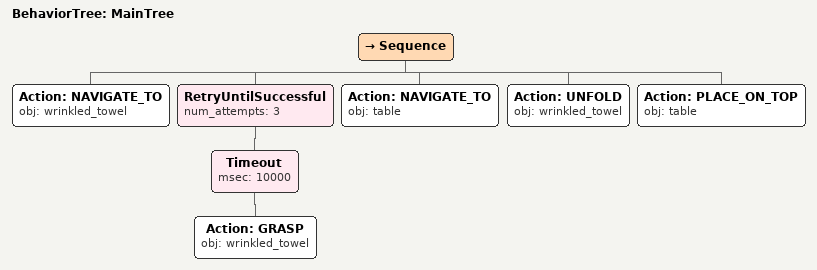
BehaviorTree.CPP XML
<root main_tree_to_execute="MainTree">
  <BehaviorTree ID="MainTree">
    <Sequence>
      <!-- Navigate to wrinkled_towel -->
      <Action ID="NAVIGATE_TO" obj="wrinkled_towel" />
      <!-- Retry GRASP wrinkled_towel up to 3 attempts -->
      <RetryUntilSuccessful num_attempts="3">
        <!-- Timeout: GRASP wrinkled_towel within 10s -->
        <Timeout msec="10000">
          <!-- Grasp wrinkled_towel -->
          <Action ID="GRASP" obj="wrinkled_towel" />
        </Timeout>
      </RetryUntilSuccessful>
      <!-- Navigate to table -->
      <Action ID="NAVIGATE_TO" obj="table" />
      <!-- Unfold wrinkled_towel -->
      <Action ID="UNFOLD" obj="wrinkled_towel" />
      <!-- Place on table -->
      <Action ID="PLACE_ON_TOP" obj="table" />
    </Sequence>
  </BehaviorTree>
</root>
